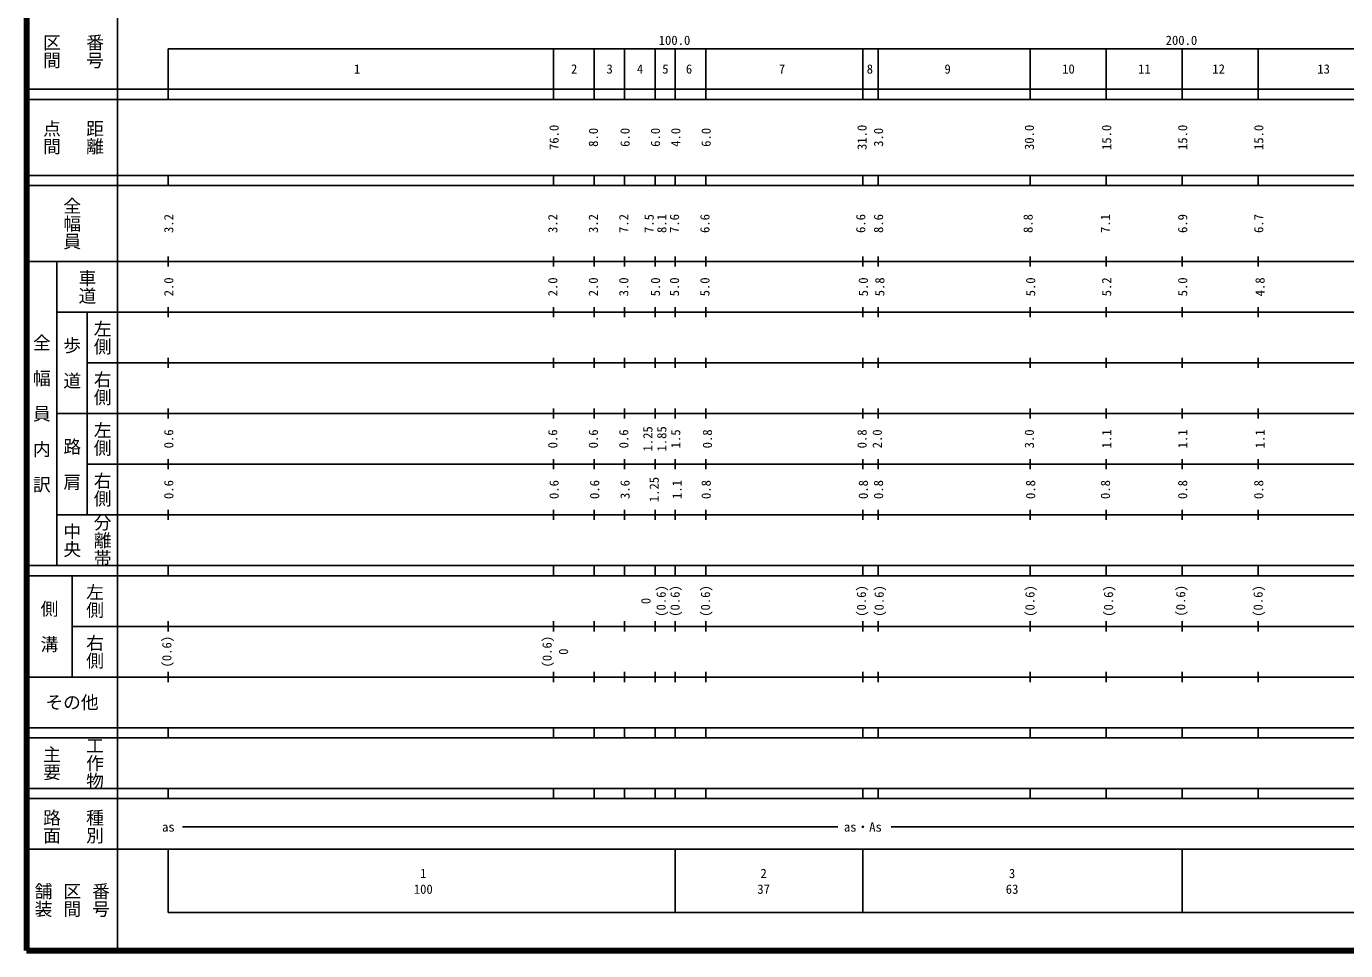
# Model space of a CAD drawing. Units: millimetres, scale not verified. Extents: x 40000 to 680000, y 20000 to 380000.
# Drawn here: x 40000 to 300226, y 20000 to 202409 of the extents above; entities that cross this region are included whole.
import ezdxf
from ezdxf.enums import TextEntityAlignment as Align

# ---------------------------------------------------------------- set-up
doc = ezdxf.new("R2010")
doc.units = ezdxf.units.MM
doc.header["$LTSCALE"] = 1000
doc.layers.add('M-TTL', color=2, linetype='Continuous', lineweight=140)
doc.layers.add('M-TTL-BAND', color=7, linetype='Continuous', lineweight=25)
doc.styles.add('@ＭＳ ゴシック', font='')
doc.styles.add('ＭＳ ゴシック', font='')
doc.styles.get('@ＭＳ ゴシック').set_extended_font_data('@MS Gothic')
doc.styles.get('ＭＳ ゴシック').set_extended_font_data('MS Gothic')

msp = doc.modelspace()

# ---------------------------------------------------------------- linework, layer by layer
at = {"layer": 'M-TTL'}
for p, q in [((40000, 380000), (40000, 20000)), ((40000, 20000), (680000, 20000))]:
    msp.add_line(p, q, dxfattribs=at)
at = {"layer": 'M-TTL-BAND'}
for p, q in [((58000, 370000), (58000, 20000)), ((68000, 198000), (579000, 198000)), ((68000, 198000), (68000, 188000)), ((144000, 198000), (144000, 188000)), ((152000, 198000), (152000, 188000)), ((158000, 198000), (158000, 188000)), ((164000, 198000), (164000, 188000)), ((168000, 198000), (168000, 188000)), ((174000, 198000), (174000, 188000)), ((205000, 198000), (205000, 188000)), ((208000, 198000), (208000, 188000)), ((238000, 198000), (238000, 188000)), ((253000, 198000), (253000, 188000)), ((268000, 198000), (268000, 188000)), ((283000, 198000), (283000, 188000)), ((40000, 190000), (579000, 190000)), ((40000, 188000), (579000, 188000)), ((40000, 173000), (579000, 173000)), ((68000, 171000), (68000, 173000)), ((144000, 173000), (144000, 171000)), ((152000, 173000), (152000, 171000)), ((158000, 173000), (158000, 171000)), ((164000, 173000), (164000, 171000)), ((168000, 173000), (168000, 171000)), ((174000, 173000), (174000, 171000)), ((205000, 173000), (205000, 171000)), ((208000, 173000), (208000, 171000)), ((238000, 173000), (238000, 171000)), ((253000, 173000), (253000, 171000)), ((268000, 171000), (268000, 173000)), ((283000, 173000), (283000, 171000)), ((40000, 171000), (579000, 171000)), ((68000, 155000), (68000, 157000)), ((144000, 157000), (144000, 155000)), ((152000, 157000), (152000, 155000)), ((158000, 157000), (158000, 155000)), ((164000, 157000), (164000, 155000)), ((168000, 157000), (168000, 155000)), ((174000, 157000), (174000, 155000)), ((205000, 157000), (205000, 155000)), ((208000, 157000), (208000, 155000)), ((238000, 157000), (238000, 155000)), ((253000, 157000), (253000, 155000)), ((268000, 155000), (268000, 157000)), ((283000, 157000), (283000, 155000)), ((40000, 156000), (579000, 156000)), ((46000, 96000), (46000, 156000)), ((46000, 146000), (579000, 146000)), ((52000, 146000), (52000, 106000)), ((68000, 145000), (68000, 147000)), ((144000, 147000), (144000, 145000)), ((152000, 147000), (152000, 145000)), ((158000, 147000), (158000, 145000)), ((164000, 147000), (164000, 145000)), ((168000, 147000), (168000, 145000)), ((174000, 147000), (174000, 145000)), ((205000, 147000), (205000, 145000)), ((208000, 147000), (208000, 145000)), ((238000, 147000), (238000, 145000)), ((253000, 147000), (253000, 145000)), ((268000, 145000), (268000, 147000)), ((283000, 147000), (283000, 145000)), ((52000, 136000), (579000, 136000)), ((68000, 135000), (68000, 137000)), ((144000, 137000), (144000, 135000)), ((152000, 137000), (152000, 135000)), ((158000, 137000), (158000, 135000)), ((164000, 137000), (164000, 135000)), ((168000, 137000), (168000, 135000)), ((174000, 137000), (174000, 135000)), ((205000, 137000), (205000, 135000)), ((208000, 137000), (208000, 135000)), ((238000, 137000), (238000, 135000)), ((253000, 137000), (253000, 135000)), ((268000, 135000), (268000, 137000)), ((283000, 137000), (283000, 135000)), ((46000, 126000), (579000, 126000)), ((68000, 125000), (68000, 127000)), ((144000, 127000), (144000, 125000)), ((152000, 127000), (152000, 125000)), ((158000, 127000), (158000, 125000)), ((164000, 127000), (164000, 125000)), ((168000, 127000), (168000, 125000)), ((174000, 127000), (174000, 125000)), ((205000, 127000), (205000, 125000)), ((208000, 127000), (208000, 125000)), ((238000, 127000), (238000, 125000)), ((253000, 127000), (253000, 125000)), ((268000, 125000), (268000, 127000)), ((283000, 127000), (283000, 125000)), ((52000, 116000), (579000, 116000)), ((68000, 115000), (68000, 117000)), ((144000, 117000), (144000, 115000)), ((152000, 117000), (152000, 115000)), ((158000, 117000), (158000, 115000)), ((164000, 117000), (164000, 115000)), ((168000, 117000), (168000, 115000)), ((174000, 117000), (174000, 115000)), ((205000, 117000), (205000, 115000)), ((208000, 117000), (208000, 115000)), ((238000, 117000), (238000, 115000)), ((253000, 117000), (253000, 115000)), ((268000, 115000), (268000, 117000)), ((283000, 117000), (283000, 115000)), ((68000, 105000), (68000, 107000)), ((144000, 107000), (144000, 105000)), ((152000, 107000), (152000, 105000)), ((158000, 107000), (158000, 105000)), ((164000, 107000), (164000, 105000)), ((168000, 107000), (168000, 105000)), ((174000, 107000), (174000, 105000)), ((205000, 107000), (205000, 105000)), ((208000, 107000), (208000, 105000)), ((238000, 107000), (238000, 105000)), ((253000, 107000), (253000, 105000)), ((268000, 105000), (268000, 107000)), ((283000, 107000), (283000, 105000)), ((46000, 106000), (579000, 106000)), ((40000, 96000), (579000, 96000)), ((40000, 94000), (579000, 94000)), ((49000, 94000), (49000, 74000)), ((68000, 94000), (68000, 96000)), ((144000, 96000), (144000, 94000)), ((152000, 96000), (152000, 94000)), ((158000, 96000), (158000, 94000)), ((164000, 96000), (164000, 94000)), ((168000, 96000), (168000, 94000)), ((174000, 96000), (174000, 94000)), ((205000, 96000), (205000, 94000)), ((208000, 96000), (208000, 94000)), ((238000, 96000), (238000, 94000)), ((253000, 96000), (253000, 94000)), ((268000, 94000), (268000, 96000)), ((283000, 96000), (283000, 94000)), ((49000, 84000), (579000, 84000)), ((68000, 83000), (68000, 85000)), ((144000, 85000), (144000, 83000)), ((152000, 85000), (152000, 83000)), ((158000, 85000), (158000, 83000)), ((164000, 85000), (164000, 83000)), ((168000, 85000), (168000, 83000)), ((174000, 85000), (174000, 83000)), ((205000, 85000), (205000, 83000)), ((208000, 85000), (208000, 83000)), ((238000, 85000), (238000, 83000)), ((253000, 85000), (253000, 83000)), ((268000, 83000), (268000, 85000)), ((283000, 85000), (283000, 83000)), ((40000, 74000), (579000, 74000)), ((68000, 73000), (68000, 75000)), ((144000, 75000), (144000, 73000)), ((152000, 75000), (152000, 73000)), ((158000, 75000), (158000, 73000)), ((164000, 75000), (164000, 73000)), ((168000, 75000), (168000, 73000)), ((174000, 75000), (174000, 73000)), ((205000, 75000), (205000, 73000)), ((208000, 75000), (208000, 73000)), ((238000, 75000), (238000, 73000)), ((253000, 75000), (253000, 73000)), ((268000, 73000), (268000, 75000)), ((283000, 75000), (283000, 73000)), ((40000, 64000), (579000, 64000)), ((68000, 62000), (68000, 64000)), ((144000, 64000), (144000, 62000)), ((152000, 64000), (152000, 62000)), ((158000, 64000), (158000, 62000)), ((164000, 64000), (164000, 62000)), ((168000, 64000), (168000, 62000)), ((174000, 64000), (174000, 62000)), ((205000, 64000), (205000, 62000)), ((208000, 64000), (208000, 62000)), ((238000, 64000), (238000, 62000)), ((253000, 64000), (253000, 62000)), ((268000, 62000), (268000, 64000)), ((283000, 64000), (283000, 62000)), ((40000, 62000), (579000, 62000)), ((40000, 52000), (579000, 52000)), ((40000, 50000), (579000, 50000)), ((68000, 50000), (68000, 52000)), ((144000, 52000), (144000, 50000)), ((152000, 52000), (152000, 50000)), ((158000, 52000), (158000, 50000)), ((164000, 52000), (164000, 50000)), ((168000, 52000), (168000, 50000)), ((174000, 52000), (174000, 50000)), ((205000, 52000), (205000, 50000)), ((208000, 52000), (208000, 50000)), ((238000, 52000), (238000, 50000)), ((253000, 52000), (253000, 50000)), ((268000, 50000), (268000, 52000)), ((283000, 52000), (283000, 50000)), ((70805, 44406), (200060, 44406)), ((210554, 44406), (565671, 44406)), ((40000, 40000), (579000, 40000)), ((68000, 40000), (68000, 27500)), ((168000, 40000), (168000, 27500)), ((205000, 40000), (205000, 27500)), ((268000, 40000), (268000, 27500)), ((68000, 27500), (579000, 27500))]:
    msp.add_line(p, q, dxfattribs=at)

# ---------------------------------------------------------------- texts
for s, height, rotation, style, p in [('区間', 2566, 270, '@ＭＳ ゴシック', (45000, 197500)), ('番号', 2566, 270, '@ＭＳ ゴシック', (53500, 197500)), ('点間', 2566, 270, '@ＭＳ ゴシック', (45000, 180500)), ('距離', 2566, 270, '@ＭＳ ゴシック', (53500, 180500)), ('76.0', 1833, 90, 'ＭＳ ゴシック', (144077, 180500)), ('8.0', 1833, 90, 'ＭＳ ゴシック', (151828, 180500)), ('6.0', 1833, 90, 'ＭＳ ゴシック', (158078, 180500)), ('6.0', 1833, 90, 'ＭＳ ゴシック', (164078, 180500)), ('4.0', 1833, 90, 'ＭＳ ゴシック', (168078, 180500)), ('6.0', 1833, 90, 'ＭＳ ゴシック', (174078, 180500)), ('31.0', 1833, 90, 'ＭＳ ゴシック', (204829, 180500)), ('3.0', 1833, 90, 'ＭＳ ゴシック', (208080, 180500)), ('30.0', 1833, 90, 'ＭＳ ゴシック', (237831, 180500)), ('15.0', 1833, 90, 'ＭＳ ゴシック', (253081, 180500)), ('15.0', 1833, 90, 'ＭＳ ゴシック', (268077, 180500)), ('15.0', 1833, 90, 'ＭＳ ゴシック', (283082, 180500)), ('全幅員', 2566, 270, '@ＭＳ ゴシック', (49000, 163500)), ('3.2', 1833, 90, 'ＭＳ ゴシック', (68075, 163500)), ('3.2', 1833, 90, 'ＭＳ ゴシック', (143827, 163500)), ('3.2', 1833, 90, 'ＭＳ ゴシック', (151828, 163500)), ('7.2', 1833, 90, 'ＭＳ ゴシック', (157828, 163500)), ('7.5', 1833, 90, 'ＭＳ ゴシック', (162828, 163500)), ('8.1', 1833, 90, 'ＭＳ ゴシック', (165328, 163500)), ('7.6', 1833, 90, 'ＭＳ ゴシック', (167828, 163500)), ('6.6', 1833, 90, 'ＭＳ ゴシック', (173828, 163500)), ('6.6', 1833, 90, 'ＭＳ ゴシック', (204579, 163500)), ('8.6', 1833, 90, 'ＭＳ ゴシック', (208080, 163500)), ('8.8', 1833, 90, 'ＭＳ ゴシック', (237581, 163500)), ('7.1', 1833, 90, 'ＭＳ ゴシック', (252831, 163500)), ('6.9', 1833, 90, 'ＭＳ ゴシック', (268075, 163500)), ('6.7', 1833, 90, 'ＭＳ ゴシック', (283082, 163500)), ('車道', 2566, 270, '@ＭＳ ゴシック', (52000, 151000)), ('2.0', 1833, 90, 'ＭＳ ゴシック', (68075, 151000)), ('2.0', 1833, 90, 'ＭＳ ゴシック', (143827, 151000)), ('2.0', 1833, 90, 'ＭＳ ゴシック', (151828, 151000)), ('3.0', 1833, 90, 'ＭＳ ゴシック', (157828, 151000)), ('5.0', 1833, 90, 'ＭＳ ゴシック', (164078, 151000)), ('5.0', 1833, 90, 'ＭＳ ゴシック', (167828, 151000)), ('5.0', 1833, 90, 'ＭＳ ゴシック', (173828, 151000)), ('5.0', 1833, 90, 'ＭＳ ゴシック', (205079, 151000)), ('5.8', 1833, 90, 'ＭＳ ゴシック', (208330, 151000)), ('5.0', 1833, 90, 'ＭＳ ゴシック', (238081, 151000)), ('5.2', 1833, 90, 'ＭＳ ゴシック', (253081, 151000)), ('5.0', 1833, 90, 'ＭＳ ゴシック', (268075, 151000)), ('4.8', 1833, 90, 'ＭＳ ゴシック', (283332, 151000)), ('左側', 2566, 270, '@ＭＳ ゴシック', (55000, 141000)), ('全\u3000幅\u3000員\u3000内\u3000訳', 2566, 270, '@ＭＳ ゴシック', (43000, 126000)), ('歩\u3000道', 2566, 270, '@ＭＳ ゴシック', (49000, 136000)), ('右側', 2566, 270, '@ＭＳ ゴシック', (55000, 131000)), ('左側', 2566, 270, '@ＭＳ ゴシック', (55000, 121000)), ('0.6', 1833, 90, 'ＭＳ ゴシック', (68075, 121000)), ('0.6', 1833, 90, 'ＭＳ ゴシック', (143827, 121000)), ('0.6', 1833, 90, 'ＭＳ ゴシック', (151828, 121000)), ('0.6', 1833, 90, 'ＭＳ ゴシック', (157828, 121000)), ('1.25', 1833, 90, 'ＭＳ ゴシック', (162578, 121000)), ('1.85', 1833, 90, 'ＭＳ ゴシック', (165328, 121000)), ('1.5', 1833, 90, 'ＭＳ ゴシック', (168078, 121000)), ('0.8', 1833, 90, 'ＭＳ ゴシック', (174328, 121000)), ('0.8', 1833, 90, 'ＭＳ ゴシック', (204829, 121000)), ('2.0', 1833, 90, 'ＭＳ ゴシック', (207830, 121000)), ('3.0', 1833, 90, 'ＭＳ ゴシック', (237831, 121000)), ('1.1', 1833, 90, 'ＭＳ ゴシック', (253081, 121000)), ('1.1', 1833, 90, 'ＭＳ ゴシック', (268075, 121000)), ('1.1', 1833, 90, 'ＭＳ ゴシック', (283332, 121000)), ('路\u3000肩', 2566, 270, '@ＭＳ ゴシック', (49000, 116000)), ('右側', 2566, 270, '@ＭＳ ゴシック', (55000, 111000)), ('0.6', 1833, 90, 'ＭＳ ゴシック', (68075, 111000)), ('0.6', 1833, 90, 'ＭＳ ゴシック', (144077, 111000)), ('0.6', 1833, 90, 'ＭＳ ゴシック', (152078, 111000)), ('3.6', 1833, 90, 'ＭＳ ゴシック', (158078, 111000)), ('1.25', 1833, 90, 'ＭＳ ゴシック', (163828, 111000)), ('1.1', 1833, 90, 'ＭＳ ゴシック', (168328, 111000)), ('0.8', 1833, 90, 'ＭＳ ゴシック', (174078, 111000)), ('0.8', 1833, 90, 'ＭＳ ゴシック', (205079, 111000)), ('0.8', 1833, 90, 'ＭＳ ゴシック', (208080, 111000)), ('0.8', 1833, 90, 'ＭＳ ゴシック', (238081, 111000)), ('0.8', 1833, 90, 'ＭＳ ゴシック', (252831, 111000)), ('0.8', 1833, 90, 'ＭＳ ゴシック', (268075, 111000)), ('0.8', 1833, 90, 'ＭＳ ゴシック', (283082, 111000)), ('中央', 2566, 270, '@ＭＳ ゴシック', (49000, 101000)), ('分離帯', 2566, 270, '@ＭＳ ゴシック', (55000, 101000)), ('左側', 2566, 270, '@ＭＳ ゴシック', (53500, 89000)), ('(0.6)', 1833, 90, 'ＭＳ ゴシック', (165196, 89000)), ('(0.6)', 1833, 90, 'ＭＳ ゴシック', (167946, 89000)), ('(0.6)', 1833, 90, 'ＭＳ ゴシック', (173947, 89000)), ('(0.6)', 1833, 90, 'ＭＳ ゴシック', (204698, 89000)), ('(0.6)', 1833, 90, 'ＭＳ ゴシック', (208198, 89000)), ('(0.6)', 1833, 90, 'ＭＳ ゴシック', (237949, 89000)), ('(0.6)', 1833, 90, 'ＭＳ ゴシック', (253450, 89000)), ('(0.6)', 1833, 90, 'ＭＳ ゴシック', (267693, 89041)), ('(0.6)', 1833, 90, 'ＭＳ ゴシック', (282951, 89000)), ('側\u3000溝', 2566, 270, '@ＭＳ ゴシック', (44500, 84000)), ('0', 1833, 90, 'ＭＳ ゴシック', (162196, 89000)), ('右側', 2566, 270, '@ＭＳ ゴシック', (53500, 79000)), ('(0.6)', 1833, 90, 'ＭＳ ゴシック', (67693, 79000)), ('(0.6)', 1833, 90, 'ＭＳ ゴシック', (142696, 79000)), ('0', 1833, 90, 'ＭＳ ゴシック', (145946, 79000)), ('主要', 2566, 270, '@ＭＳ ゴシック', (45000, 57000)), ('工作物', 2566, 270, '@ＭＳ ゴシック', (53500, 57000)), ('路面', 2566, 270, '@ＭＳ ゴシック', (45000, 44500)), ('種別', 2566, 270, '@ＭＳ ゴシック', (53500, 44500)), ('舗装', 2566, 270, '@ＭＳ ゴシック', (43333, 30000)), ('区間', 2566, 270, '@ＭＳ ゴシック', (49000, 30000)), ('番号', 2566, 270, '@ＭＳ ゴシック', (54667, 30000))]:
    msp.add_text(s, height=height, rotation=rotation, dxfattribs=dict(at, style=style)).set_placement(p, align=Align.MIDDLE_CENTER)
at = {"layer": 'M-TTL-BAND', "style": 'ＭＳ ゴシック'}
for s, p in [('100.0', (167844, 198195)), ('200.0', (267844, 198195))]:
    msp.add_text(s, height=1833, dxfattribs=at).set_placement(p, align=Align.BOTTOM_CENTER)
for s, height, p in [('1', 1833, (105235, 194000)), ('2', 1833, (148049, 194000)), ('3', 1833, (155050, 194000)), ('4', 1833, (161050, 194000)), ('5', 1833, (166050, 194000)), ('6', 1833, (170717, 194000)), ('7', 1833, (189051, 194000)), ('8', 1833, (206385, 194000)), ('9', 1833, (221719, 194000)), ('10', 1833, (245553, 194000)), ('11', 1833, (260533, 194000)), ('12', 1833, (275175, 194000)), ('13', 1833, (295888, 194000)), ('その他', 2566, (49000, 69000)), ('as', 1833, (68006, 44406)), ('as・As', 1833, (205000, 44406)), ('1', 1833, (118288, 35238)), ('2', 1833, (185426, 35238)), ('3', 1833, (234433, 35238)), ('100', 1833, (118288, 32131)), ('37', 1833, (185426, 32131)), ('63', 1833, (234433, 32131))]:
    msp.add_text(s, height=height, dxfattribs=at).set_placement(p, align=Align.MIDDLE_CENTER)

doc.saveas('drawing.dxf')
